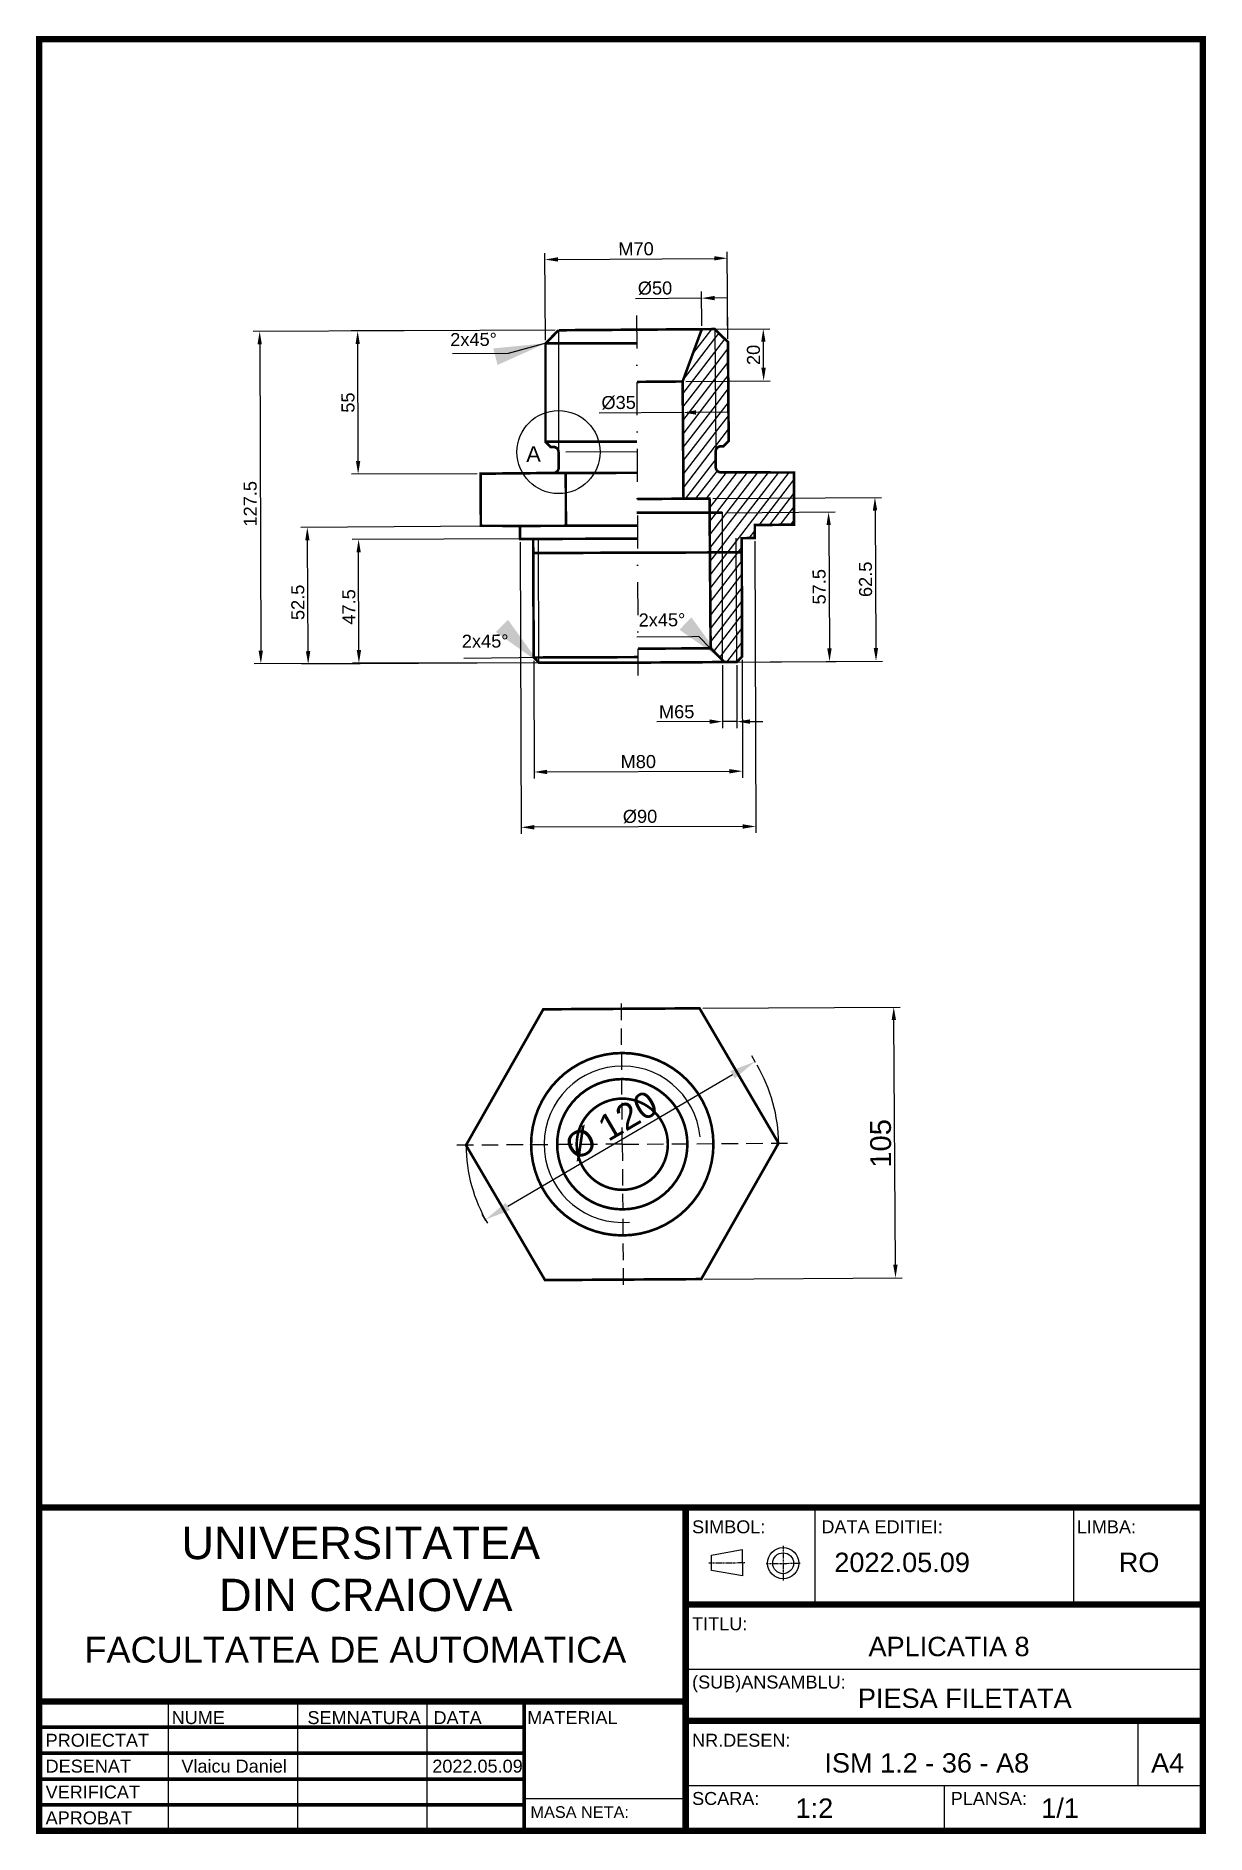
# Model space of a CAD drawing. Header units: millimetres. Extents: x -24 to 201, y -57 to 288.
import ezdxf

# ---------------------------------------------------------------- set-up
doc = ezdxf.new("R2010")
doc.units = ezdxf.units.MM
doc.header["$LTSCALE"] = 0.5
for name, pattern in [('ACAD_ISO04W100', [30, 24, -3, 0, -3]), ('DASHDOT', [25.4, 12.7, -6.35, 0, -6.35]), ('HIDDEN', [9.525, 6.35, -3.175])]:
    doc.linetypes.add(name, pattern=pattern)
for name, color, linetype in [('strat-AXA', 1, 'DASHDOT'), ('strat-CONTUR', 7, 'Continuous'), ('strat-COTE', 5, 'Continuous')]:
    doc.layers.add(name, color=color, linetype=linetype)
doc.styles.get("Standard").update_dxf_attribs({"font": 'arial.ttf'})
doc.styles.add('style1', font='arial.ttf')
doc.dimstyles.new('Annotative', dxfattribs={"dimscale": 0, "dimtxt": 2.5, "dimasz": 2.5, "dimexe": 1.25, "dimexo": 0.625, "dimtad": 1, "dimtxsty": 'Standard', "dimcen": 2.5, "dimadec": 0, "dimazin": 0, "dimtfac": 1, "dimtmove": 0, "dimatfit": 3, "dimfxl": 1, "dimarcsym": 0})
doc.dimstyles.new('ISO-25', dxfattribs={"dimtxt": 2.5, "dimasz": 2.5, "dimexe": 1.25, "dimexo": 0.625, "dimtad": 1, "dimtxsty": 'Standard', "dimcen": 2.5, "dimadec": 0, "dimazin": 0, "dimtfac": 1, "dimtmove": 0, "dimatfit": 3, "dimfxl": 1, "dimarcsym": 0})
doc.dimstyles.new('STIL 1', dxfattribs={"dimtxt": 10, "dimasz": 10, "dimexe": 1.25, "dimexo": 0.625, "dimgap": 2, "dimtad": 1, "dimtxsty": 'Standard', "dimblk": 'OBLIQUE', "dimcen": 2.5, "dimadec": 0, "dimazin": 0, "dimtfac": 1, "dimtmove": 0, "dimatfit": 3, "dimfxl": 1, "dimarcsym": 0})

# ---------------------------------------------------------------- blocks, each defined once
blk = doc.blocks.new('*D8')
at = {"layer": 'Defpoints', "color": 0, "transparency": 16777216}
for p in [(114.43, 90.13), (62.26, 60.49), (62.66, 59.8)]:
    blk.add_point(p, dxfattribs=at)
at = {"layer": 'strat-COTE', "color": 0, "lineweight": -2, "transparency": 16777216}
for p, q in [((114.11, 90.67), (113.4, 91.9)), ((109.71, 88.29), (66.57, 63.01)), ((62.35, 60.34), (61.63, 61.56))]:
    blk.add_line(p, q, dxfattribs=at)
at = {"layer": 'strat-COTE', "color": 0, "transparency": 16777216}
for points in [[(109.29, 89.01), (110.14, 87.57), (114.03, 90.82)], [(66.15, 63.73), (67, 62.3), (62.26, 60.49)]]:
    blk.add_solid(points, dxfattribs=at)
at = {"layer": 'strat-COTE', "color": 0, "transparency": 16777216, "insert": (86.47, 78.52), "char_height": 5, "attachment_point": 5, "rotation": 30.3687}
blk.add_mtext('Ø 120', dxfattribs=at)
blk = doc.blocks.new('*D9')
at = {"layer": 'Defpoints', "color": 0, "transparency": 16777216}
for p in [(108.71, 244.97), (73.81, 228.63), (108.83, 228.89)]:
    blk.add_point(p, dxfattribs=at)
at = {"layer": 'strat-CONTUR', "color": 0, "lineweight": -2, "transparency": 16777216}
for p, q in [((73.81, 229.26), (73.68, 245.97)), ((108.83, 229.51), (108.7, 246.22)), ((76.19, 244.73), (106.21, 244.95))]:
    blk.add_line(p, q, dxfattribs=at)
at = {"layer": 'strat-CONTUR', "color": 0, "transparency": 16777216}
for points in [[(76.19, 245.15), (76.2, 244.32), (73.69, 244.72)], [(106.21, 245.37), (106.22, 244.54), (108.71, 244.97)]]:
    blk.add_solid(points, dxfattribs=at)
at = {"layer": 'strat-CONTUR', "color": 0, "transparency": 16777216, "insert": (91.19, 246.75), "char_height": 2.5, "attachment_point": 5, "rotation": 0.4189}
blk.add_mtext('M70', dxfattribs=at)
blk = doc.blocks.new('*D10')
at = {"layer": 'Defpoints', "color": 0, "transparency": 16777216}
for p in [(100.06, 231.32), (115.61, 231.44), (100.13, 221.32)]:
    blk.add_point(p, dxfattribs=at)
at = {"layer": 'strat-CONTUR', "color": 0, "lineweight": -2, "transparency": 16777216}
for p, q in [((100.69, 231.33), (116.86, 231.45)), ((115.67, 223.94), (115.63, 228.94)), ((100.76, 221.33), (116.94, 221.45))]:
    blk.add_line(p, q, dxfattribs=at)
at = {"layer": 'strat-CONTUR', "color": 0, "transparency": 16777216}
for points in [[(116.05, 228.94), (115.22, 228.93), (115.61, 231.44)], [(116.09, 223.94), (115.25, 223.94), (115.69, 221.44)]]:
    blk.add_solid(points, dxfattribs=at)
at = {"layer": 'strat-CONTUR', "color": 0, "transparency": 16777216, "insert": (113.75, 226.42), "char_height": 2.5, "attachment_point": 5, "rotation": 90.419}
blk.add_mtext('20', dxfattribs=at)
blk = doc.blocks.new('*D11')
at = {"layer": 'Defpoints', "color": 0, "transparency": 16777216}
for p in [(105.3, 198.86), (105.5, 167.47, -1), (137.26, 167.67)]:
    blk.add_point(p, dxfattribs=at)
at = {"layer": 'strat-CONTUR', "color": 0, "lineweight": -2, "transparency": 16777216}
for p, q in [((105.92, 198.87), (138.3, 199.07)), ((137.07, 196.57), (137.24, 170.17)), ((106.12, 167.47), (138.51, 167.68))]:
    blk.add_line(p, q, dxfattribs=at)
at = {"layer": 'strat-CONTUR', "color": 0, "transparency": 16777216}
for points in [[(136.65, 196.56), (137.49, 196.57), (137.05, 199.07)], [(136.82, 170.17), (137.66, 170.17), (137.26, 167.67)]]:
    blk.add_solid(points, dxfattribs=at)
at = {"layer": 'strat-CONTUR', "color": 0, "transparency": 16777216, "insert": (135.25, 183.36), "char_height": 2.5, "attachment_point": 5, "rotation": 90.3687}
blk.add_mtext('62.5', dxfattribs=at)
blk = doc.blocks.new('*D12')
at = {"layer": 'Defpoints', "color": 0, "transparency": 16777216}
for p in [(107.78, 196.14), (107.96, 167.48, -1), (128.34, 167.61)]:
    blk.add_point(p, dxfattribs=at)
at = {"layer": 'strat-CONTUR', "color": 0, "lineweight": -2, "transparency": 16777216}
for p, q in [((108.4, 196.14), (129.4, 196.28)), ((128.17, 193.77), (128.32, 170.11)), ((108.59, 167.49), (129.59, 167.62))]:
    blk.add_line(p, q, dxfattribs=at)
at = {"layer": 'strat-CONTUR', "color": 0, "transparency": 16777216}
for points in [[(127.75, 193.77), (128.58, 193.77), (128.15, 196.27)], [(127.9, 170.11), (128.74, 170.12), (128.34, 167.61)]]:
    blk.add_solid(points, dxfattribs=at)
at = {"layer": 'strat-CONTUR', "color": 0, "transparency": 16777216, "insert": (126.35, 181.93), "char_height": 2.5, "attachment_point": 5, "rotation": 90.3687}
blk.add_mtext('57.5', dxfattribs=at)
blk = doc.blocks.new('*D13')
at = {"layer": 'Defpoints', "color": 0, "transparency": 16777216}
for p in [(68.94, 191.11, -1), (113.98, 191.27, -1), (69.14, 135.77)]:
    blk.add_point(p, dxfattribs=at)
at = {"layer": 'strat-CONTUR', "color": 0, "lineweight": -2, "transparency": 16777216}
for p, q in [((68.94, 190.48), (69.15, 134.52)), ((113.98, 190.65), (114.19, 134.69)), ((111.68, 135.93), (71.64, 135.78))]:
    blk.add_line(p, q, dxfattribs=at)
at = {"layer": 'strat-CONTUR', "color": 0, "transparency": 16777216}
for points in [[(71.64, 136.2), (71.64, 135.36), (69.14, 135.77)], [(111.68, 136.35), (111.69, 135.51), (114.18, 135.94)]]:
    blk.add_solid(points, dxfattribs=at)
at = {"layer": 'strat-CONTUR', "color": 0, "transparency": 16777216, "insert": (91.96, 137.83), "char_height": 2.5, "attachment_point": 5, "rotation": 0.2118}
blk.add_mtext('Ø90', dxfattribs=at)
blk = doc.blocks.new('*D14')
at = {"layer": 'Defpoints', "color": 0, "transparency": 16777216}
for p in [(71.54, 168.36, -1), (111.54, 168.51, -1), (111.63, 146.54)]:
    blk.add_point(p, dxfattribs=at)
at = {"layer": 'strat-CONTUR', "color": 0, "lineweight": -2, "transparency": 16777216}
for p, q in [((71.54, 167.73), (71.63, 145.14)), ((111.55, 167.88), (111.63, 145.29)), ((74.12, 146.4), (109.13, 146.53))]:
    blk.add_line(p, q, dxfattribs=at)
at = {"layer": 'strat-CONTUR', "color": 0, "transparency": 16777216}
for points in [[(74.12, 146.82), (74.13, 145.98), (71.62, 146.39)], [(109.12, 146.95), (109.13, 146.11), (111.63, 146.54)]]:
    blk.add_solid(points, dxfattribs=at)
at = {"layer": 'strat-CONTUR', "color": 0, "transparency": 16777216, "insert": (91.62, 148.37), "char_height": 2.5, "attachment_point": 5, "rotation": 0.2118}
blk.add_mtext('M80', dxfattribs=at)
blk = doc.blocks.new('*D15')
at = {"layer": 'Defpoints', "color": 0, "transparency": 16777216}
for p in [(107.8, 167.5, -1), (110.55, 167.5, -1), (107.81, 156.05)]:
    blk.add_point(p, dxfattribs=at)
at = {"layer": 'strat-CONTUR', "color": 0, "lineweight": -2, "transparency": 16777216}
for p, q in [((107.8, 166.87), (107.81, 154.8)), ((110.55, 166.87), (110.56, 154.81)), ((105.31, 156.05), (95.17, 156.04)), ((110.56, 156.06), (107.81, 156.05)), ((113.06, 156.06), (115.56, 156.06))]:
    blk.add_line(p, q, dxfattribs=at)
at = {"layer": 'strat-CONTUR', "color": 0, "transparency": 16777216}
for points in [[(105.31, 156.47), (105.31, 155.63), (107.81, 156.05)], [(113.06, 156.48), (113.06, 155.64), (110.56, 156.06)]]:
    blk.add_solid(points, dxfattribs=at)
at = {"layer": 'strat-CONTUR', "color": 0, "transparency": 16777216, "insert": (98.99, 157.94), "char_height": 2.5, "attachment_point": 5, "rotation": 0.0717}
blk.add_mtext('M65', dxfattribs=at)
blk = doc.blocks.new('*D16')
at = {"layer": 'Defpoints', "color": 0, "transparency": 16777216}
for p in [(76.31, 231.15), (19.16, 167.15), (76.54, 167.36, -1)]:
    blk.add_point(p, dxfattribs=at)
at = {"layer": 'strat-CONTUR', "color": 0, "lineweight": -2, "transparency": 16777216}
for p, q in [((75.69, 231.15), (17.68, 230.94)), ((18.94, 228.44), (19.15, 169.65)), ((75.92, 167.36), (17.91, 167.15))]:
    blk.add_line(p, q, dxfattribs=at)
at = {"layer": 'strat-CONTUR', "color": 0, "transparency": 16777216}
for points in [[(18.52, 228.44), (19.35, 228.44), (18.93, 230.94)], [(18.73, 169.65), (19.56, 169.66), (19.16, 167.15)]]:
    blk.add_solid(points, dxfattribs=at)
at = {"layer": 'strat-CONTUR', "color": 0, "transparency": 16777216, "insert": (17.14, 197.85), "char_height": 2.5, "attachment_point": 5, "rotation": 90.2069}
blk.add_mtext('127.5', dxfattribs=at)
blk = doc.blocks.new('*D17')
at = {"layer": 'Defpoints', "color": 0, "transparency": 16777216}
for p in [(28.08, 193.33), (72.22, 193.61, -1), (72.55, 167.36, -1)]:
    blk.add_point(p, dxfattribs=at)
at = {"layer": 'strat-CONTUR', "color": 0, "lineweight": -2, "transparency": 16777216}
for p, q in [((71.59, 193.61), (26.83, 193.32)), ((28.23, 169.57), (28.09, 190.83)), ((71.92, 167.35), (27, 167.06))]:
    blk.add_line(p, q, dxfattribs=at)
at = {"layer": 'strat-CONTUR', "color": 0, "transparency": 16777216}
for points in [[(27.68, 190.83), (28.51, 190.83), (28.08, 193.33)], [(27.81, 169.57), (28.65, 169.58), (28.25, 167.07)]]:
    blk.add_solid(points, dxfattribs=at)
at = {"layer": 'strat-CONTUR', "color": 0, "transparency": 16777216, "insert": (26.27, 178.94), "char_height": 2.5, "attachment_point": 5, "rotation": 90.3687}
blk.add_mtext('52.5', dxfattribs=at)
blk = doc.blocks.new('*D18')
at = {"layer": 'Defpoints', "color": 0, "transparency": 16777216}
for p in [(37.93, 191.02), (72.48, 191.11, -1), (72.55, 167.36)]:
    blk.add_point(p, dxfattribs=at)
at = {"layer": 'strat-CONTUR', "color": 0, "lineweight": -2, "transparency": 16777216}
for p, q in [((71.86, 191.11), (36.68, 191.02)), ((37.98, 169.77), (37.93, 188.52)), ((71.92, 167.36), (36.74, 167.26))]:
    blk.add_line(p, q, dxfattribs=at)
at = {"layer": 'strat-CONTUR', "color": 0, "transparency": 16777216}
for points in [[(37.52, 188.52), (38.35, 188.52), (37.93, 191.02)], [(37.57, 169.77), (38.4, 169.77), (37.99, 167.27)]]:
    blk.add_solid(points, dxfattribs=at)
at = {"layer": 'strat-CONTUR', "color": 0, "transparency": 16777216, "insert": (36.07, 178.06), "char_height": 2.5, "attachment_point": 5, "rotation": 90.1507}
blk.add_mtext('47.5', dxfattribs=at)
blk = doc.blocks.new('*D20')
at = {"layer": 'Defpoints', "color": 0, "transparency": 16777216}
for p in [(37.74, 231.01), (61.24, 231.1), (61.34, 203.63)]:
    blk.add_point(p, dxfattribs=at)
at = {"layer": 'strat-CONTUR', "color": 0, "lineweight": -2, "transparency": 16777216}
for p, q in [((60.61, 231.09), (36.49, 231.01)), ((37.83, 206.04), (37.75, 228.51)), ((60.71, 203.63), (36.59, 203.54))]:
    blk.add_line(p, q, dxfattribs=at)
at = {"layer": 'strat-CONTUR', "color": 0, "transparency": 16777216}
for points in [[(37.34, 228.51), (38.17, 228.51), (37.74, 231.01)], [(37.42, 206.04), (38.25, 206.05), (37.84, 203.54)]]:
    blk.add_solid(points, dxfattribs=at)
at = {"layer": 'strat-CONTUR', "color": 0, "transparency": 16777216, "insert": (35.9, 217.27), "char_height": 2.5, "attachment_point": 5, "rotation": 90.2069}
blk.add_mtext('55', dxfattribs=at)
blk = doc.blocks.new('*D22')
at = {"layer": 'Defpoints', "color": 0, "transparency": 16777216}
for p in [(108.73, 237.34), (103.81, 231.35), (108.77, 231.39, -1)]:
    blk.add_point(p, dxfattribs=at)
at = {"layer": 'strat-CONTUR', "color": 0, "lineweight": -2, "transparency": 16777216}
for p, q in [((103.81, 231.98), (103.76, 238.56)), ((108.77, 232.01), (108.72, 238.59)), ((103.77, 237.31), (91.07, 237.21)), ((108.73, 237.34), (106.27, 237.33))]:
    blk.add_line(p, q, dxfattribs=at)
at = {"layer": 'strat-CONTUR', "color": 0, "transparency": 16777216}
blk.add_solid([(106.26, 237.74), (106.27, 236.91), (103.77, 237.31)], dxfattribs=at)
at = {"layer": 'strat-CONTUR', "color": 0, "transparency": 16777216, "insert": (94.83, 239.21), "char_height": 2.5, "attachment_point": 5, "rotation": 0.419}
blk.add_mtext('Ø50', dxfattribs=at)
blk = doc.blocks.new('_None')
blk = doc.blocks.new('*D24')
at = {"layer": 'Defpoints', "color": 0, "transparency": 16777216}
for p in [(100.13, 221.32, -1), (108.85, 221.39, -1), (108.89, 215.42)]:
    blk.add_point(p, dxfattribs=at)
at = {"layer": 'strat-CONTUR', "color": 0, "lineweight": -2, "transparency": 16777216}
for p, q in [((100.14, 220.7), (100.19, 214.11)), ((108.85, 220.76), (108.9, 214.17)), ((100.18, 215.36), (84.08, 215.24)), ((108.89, 215.42), (102.68, 215.38))]:
    blk.add_line(p, q, dxfattribs=at)
at = {"layer": 'strat-CONTUR', "color": 0, "transparency": 16777216}
blk.add_solid([(102.67, 215.79), (102.68, 214.96), (100.18, 215.36)], dxfattribs=at)
at = {"layer": 'strat-CONTUR', "color": 0, "transparency": 16777216, "insert": (87.85, 217.24), "char_height": 2.5, "attachment_point": 5, "rotation": 0.419}
blk.add_mtext('Ø35', dxfattribs=at)
blk = doc.blocks.new('*D25')
at = {"layer": 'Defpoints', "color": 0, "transparency": 16777216}
for p in [(103.38, 101.04), (140.66, 101.28), (103.71, 49.08)]:
    blk.add_point(p, dxfattribs=at)
at = {"layer": 'strat-CONTUR', "color": 0, "lineweight": -2, "transparency": 16777216}
for p, q in [((104, 101.05), (141.91, 101.29)), ((140.98, 51.82), (140.68, 98.78)), ((104.34, 49.09), (142.25, 49.33))]:
    blk.add_line(p, q, dxfattribs=at)
at = {"layer": 'strat-CONTUR', "color": 0, "transparency": 16777216}
for points in [[(140.26, 98.78), (141.1, 98.79), (140.66, 101.28)], [(140.57, 51.82), (141.4, 51.83), (141, 49.32)]]:
    blk.add_solid(points, dxfattribs=at)
at = {"layer": 'strat-CONTUR', "color": 0, "transparency": 16777216, "insert": (138.17, 75.12), "char_height": 4, "attachment_point": 5, "rotation": 90.3687}
blk.add_mtext('105', dxfattribs=at)
blk = doc.blocks.new('simbol 2')
at = {"linetype": 'ACAD_ISO04W100', "ltscale": 0.03}
for p, q in [((-3.24, 0), (3.24, 0)), ((-0.01, 3.34), (-0.01, -3.34))]:
    blk.add_line(p, q, dxfattribs=at)
at = {"linetype": 'Continuous', "ltscale": 0.03}
for radius in [3, 2]:
    blk.add_circle((-0.01, 0.02), radius, dxfattribs=at)
blk = doc.blocks.new('simbol 1')
at = {"linetype": 'ACAD_ISO04W100', "ltscale": 0.03}
blk.add_line((-3.45, 0), (3.45, 0), dxfattribs=at)
blk.add_lwpolyline([(-2.94, -1.5), (-2.94, 1.5), (2.96, 2.5), (2.96, -2.5)], close=True)
blk = doc.blocks.new('_Oblique')
at = {"color": 0, "linetype": 'ByBlock', "lineweight": -2}
blk.add_line((-0.5, -0.5), (0.5, 0.5), dxfattribs=at)

msp = doc.modelspace()

# ---------------------------------------------------------------- hatches: boundary and pattern name
at = {"layer": 'strat-CONTUR'}
h = msp.add_hatch(dxfattribs=at)
h.set_pattern_fill('ANSI31', color=256, scale=2.482167, angle=7)
h.set_pattern_definition([(52.419, (142.9975, 164.091), (-6.24553, 4.80641), [])])
h.paths.add_polyline_path([(147.01, 148.604), (153.215, 148.647), (153.26, 154.853), (171.876, 155.049), (171.858, 179.87), (137.098, 179.953, -0.413092), (134.622, 182.432), (134.611, 189.886, -0.4144408), (137.091, 192.372), (138.331, 192.372), (140.794, 194.856), (140.432, 242.016), (134.179, 248.176), (59.715, 247.631), (53.508, 241.381), (53.495, 194.533), (55.977, 192.068), (57.216, 192.076, -0.4144408), (59.715, 189.609), (59.759, 182.155, -0.413092), (57.301, 179.658), (22.543, 179.318), (22.709, 154.497), (41.325, 154.439), (41.416, 148.234), (47.621, 148.237), (47.879, 91.768), (50.373, 89.288), (97.534, 89.333), (144.694, 89.637), (147.169, 92.135)], flags=17)
h.paths.add_polyline_path([(171.858, 179.87), (171.876, 155.049), (153.26, 154.853), (153.215, 148.647), (147.01, 148.604), (147.169, 92.135), (144.694, 89.637), (97.534, 89.333), (50.373, 89.288), (47.879, 91.768), (47.621, 148.237), (41.416, 148.234), (41.325, 154.439), (22.709, 154.497), (22.543, 179.318), (57.301, 179.658, 0.413092), (59.759, 182.155), (59.715, 189.609, 0.4144408), (57.216, 192.076), (55.977, 192.068), (53.495, 194.533), (53.508, 241.381), (59.715, 247.631), (134.179, 248.176), (140.432, 242.016), (140.794, 194.856), (138.331, 192.372), (137.091, 192.372, 0.4144408), (134.611, 189.886), (134.622, 182.432, 0.413092), (137.098, 179.953)])
h.paths.add_polyline_path([(120.436, -5.811), (119.195, -5.811, -0.4142136), (117.954, -7.053), (117.954, -8.294, 0.4142136)])
h.paths.add_polyline_path([(118.367, -34.226), (175.795, -34.226), (175.795, -28.45), (118.367, -28.45)], flags=9)
h.paths.add_polyline_path([(3.275, -46.286), (70.074, -46.286), (70.074, -42.484), (3.275, -42.484)], flags=9)
h.paths.add_polyline_path([(168.01, -55.324), (177.166, -55.324), (177.166, -49.549), (168.01, -49.549)], flags=9)
h.paths.add_polyline_path([(120.877, -55.233), (129.977, -55.233), (129.977, -49.625), (120.877, -49.625)], flags=9)
h.paths.add_polyline_path([(189.133, -46.541), (197.364, -46.541), (197.364, -40.956), (189.133, -40.956)], flags=9)
h.paths.add_polyline_path([(104.714, -46.637), (163.587, -46.637), (163.587, -40.858), (104.714, -40.858)], flags=9)
h.paths.add_polyline_path([(105.956, -24.297), (167.715, -24.297), (167.715, -18.522), (105.956, -18.522)], flags=9)
h.paths.add_polyline_path([(182.903, -8.164), (192.631, -8.164), (192.631, -2.384), (182.903, -2.384)], flags=9)
h.paths.add_polyline_path([(128.308, -8.151), (156.241, -8.151), (156.241, -2.448), (128.308, -2.448)], flags=9)
h.paths.add_polyline_path([(150.956, -52.5), (166.887, -52.5), (166.887, -48.65), (150.956, -48.65)], flags=9)
h.paths.add_polyline_path([(101.313, -52.5), (115.506, -52.5), (115.506, -48.65), (101.313, -48.65)], flags=9)
h.paths.add_polyline_path([(101.313, -41.33), (121.478, -41.33), (121.478, -37.48), (101.313, -37.48)], flags=9)
h.paths.add_polyline_path([(101.141, -31.02), (132.248, -31.02), (132.248, -26.138), (101.141, -26.138)], flags=9)
h.paths.add_polyline_path([(101.323, -18.98), (113.181, -18.98), (113.181, -15.193), (101.323, -15.193)], flags=9)
h.paths.add_polyline_path([(175.178, -0.311), (187.789, -0.311), (187.789, 3.412), (175.178, 3.412)], flags=9)
h.paths.add_polyline_path([(126.155, -0.313), (150.71, -0.313), (150.71, 3.413), (126.155, 3.413)], flags=9)
h.paths.add_polyline_path([(101.312, -0.375), (116.663, -0.375), (116.663, 3.478), (101.312, 3.478)], flags=9)
h.paths.add_polyline_path([(70.35, -54.914), (90.407, -54.914), (90.407, -51.448), (70.35, -51.448)], flags=9)
h.paths.add_polyline_path([(-22.801, -56.224), (-4.941, -56.224), (-4.941, -52.371), (-22.801, -52.371)], flags=9)
h.paths.add_polyline_path([(-22.796, -51.259), (-3.402, -51.259), (-3.402, -47.409), (-22.796, -47.409)], flags=9)
h.paths.add_polyline_path([(-22.796, -46.294), (-5.134, -46.294), (-5.134, -42.444), (-22.796, -42.444)], flags=9)
h.paths.add_polyline_path([(-22.796, -41.331), (-1.668, -41.331), (-1.668, -37.478), (-22.796, -37.478)], flags=9)
h.paths.add_polyline_path([(69.686, -36.923), (88.269, -36.923), (88.269, -33.2), (69.686, -33.2)], flags=9)
h.paths.add_polyline_path([(51.691, -36.923), (62.185, -36.923), (62.185, -33.2), (51.691, -33.2)], flags=9)
h.paths.add_polyline_path([(27.468, -36.986), (50.527, -36.986), (50.527, -33.136), (27.468, -33.136)], flags=9)
h.paths.add_polyline_path([(1.416, -36.976), (12.888, -36.976), (12.888, -33.189), (1.416, -33.189)], flags=9)
h.paths.add_polyline_path([(-15.992, -25.881), (90.625, -25.881), (90.625, -18.175), (-15.992, -18.175)], flags=9)
h.paths.add_polyline_path([(2.303, -16.334), (69.109, -16.334), (69.109, -6.702), (2.303, -6.702)], flags=9)
h.paths.add_polyline_path([(2.305, -6.365), (74.408, -6.365), (74.408, 3.261), (2.305, 3.261)], flags=9)
h = msp.add_hatch(dxfattribs=at)
h.set_pattern_fill('ANSI31', color=3, scale=0.5, angle=7)
h.set_pattern_definition([(52.3687, (-64.372, -114.0545), (-1.257231, 0.969292), [])])
h.paths.add_polyline_path([(110.434, 191.213), (107.78, 191.206), (107.797, 167.481), (110.547, 167.499)])
h.paths.add_polyline_path([(107.78, 191.206), (105.354, 191.199), (105.508, 170.112), (107.796, 167.857)])
h.paths.add_polyline_path([(110.547, 167.499), (111.544, 168.505), (111.48, 191.216), (110.434, 191.213)])
h.paths.add_polyline_path([(113.998, 193.772), (121.497, 193.851), (121.49, 203.851), (107.486, 203.885, -0.413092), (106.489, 204.883), (106.484, 207.886), (106.311, 231.37), (103.81, 231.352), (100.134, 221.324), (100.298, 198.825), (105.298, 198.862), (105.318, 196.136), (107.776, 196.137), (107.78, 191.206), (111.48, 191.216), (111.48, 191.255), (113.979, 191.272)])
h.paths.add_polyline_path([(105.354, 191.199), (107.78, 191.206), (107.776, 196.137), (105.318, 196.136)])
h.paths.add_polyline_path([(106.485, 207.874, -0.417934), (107.484, 208.888), (107.983, 208.888), (108.975, 209.889), (108.83, 228.888), (106.311, 231.37)], flags=17)

# ---------------------------------------------------------------- linework, layer by layer
for p, q in [((125.535, 5.274), (125.535, -13.342)), ((175.178, 5.274), (175.178, -13.342)), ((100.713, -25.753), (200, -25.753)), ((1.427, -56.78), (1.427, -31.958)), ((26.248, -56.78), (26.248, -31.958)), ((51.07, -56.78), (51.07, -31.958)), ((187.589, -48.093), (187.589, -35.682)), ((100.713, -48.093), (200, -48.093)), ((150.357, -48.093), (150.357, -56.78)), ((69.686, -50.575), (100.713, -50.575))]:
    msp.add_line(p, q)
at = {"lineweight": 70}
for p, q in [((69.686, -56.78), (69.686, -31.958)), ((-23.395, -36.923), (69.686, -36.923)), ((-23.395, -41.887), (69.686, -41.887)), ((-23.395, -46.851), (69.686, -46.851)), ((-23.395, -51.816), (69.686, -51.816))]:
    msp.add_line(p, q, dxfattribs=at)
at = {"const_width": 1.241}
for points in [[(-23.395, -56.78), (200, -56.78), (200, 287), (-23.395, 287)], [(-23.395, 5.274), (100.713, 5.274), (100.713, -56.78), (-23.395, -56.78)], [(100.713, 5.274), (200, 5.274), (200, -56.78), (100.713, -56.78)], [(100.713, -13.342), (200, -13.342), (200, -35.682), (100.713, -35.682)], [(-23.395, -31.958), (100.713, -31.958), (100.713, -56.78), (-23.395, -56.78)]]:
    msp.add_lwpolyline(points, close=True, dxfattribs=at)
for points in [[(-23.395, -56.78), (200, -56.78), (200, 5.274), (-23.395, 5.274), (-23.395, -56.78)], [(100.713, -56.78), (100.713, 5.274)], [(200, -13.342), (100.713, -13.342)], [(-23.395, -31.958), (100.713, -31.958)], [(200, -35.682), (100.713, -35.682)]]:
    msp.add_lwpolyline(points)
at = {"layer": 'strat-AXA'}
for p, q in [((91.301, 234.006, -1), (91.547, 167.376, -3)), ((91.547, 167.376, -3), (91.556, 164.882, -1))]:
    msp.add_line(p, q, dxfattribs=at)
at = {"layer": 'strat-CONTUR'}
for p, q in [((106.311, 231.37, -3), (106.484, 207.886, -3)), ((76.311, 231.15, -3), (76.311, 207.775, -3)), ((91.398, 207.794, -1.787), (77.692, 207.777, -2.889)), ((107.797, 167.495, -3), (107.776, 196.23, -3)), ((72.547, 167.358, -3), (72.485, 191.11, -3)), ((110.547, 167.499, -3), (110.434, 191.25, -3))]:
    msp.add_line(p, q, dxfattribs=at)
at = {"layer": 'strat-CONTUR', "color": 1, "linetype": 'HIDDEN'}
for q in [(88.363, 103.466, -2), (56.048, 74.757, -2), (121.046, 75.176, -2), (88.73, 46.467, -2)]:
    msp.add_line((88.547, 74.966, -2), q, dxfattribs=at)
at = {"layer": 'strat-CONTUR', "color": 0, "const_width": 0.5, "elevation": -3}
msp.add_lwpolyline([(76.311, 231.15), (73.81, 228.632), (73.805, 209.759), (74.805, 208.765), (75.304, 208.769, -0.4144408), (76.311, 207.775), (76.329, 204.772, -0.413092), (75.338, 203.766), (61.335, 203.629), (61.402, 193.629), (68.902, 193.606), (68.939, 191.106), (71.439, 191.107), (71.543, 168.357), (72.547, 167.358), (91.547, 167.376), (110.547, 167.499), (111.544, 168.505), (111.48, 191.255), (113.979, 191.272), (113.998, 193.772), (121.497, 193.851), (121.49, 203.851), (107.486, 203.885, -0.413092), (106.489, 204.883), (106.484, 207.886, -0.4144408), (107.484, 208.888), (107.983, 208.888), (108.975, 209.889), (108.83, 228.888), (106.311, 231.37), (76.311, 231.15)], format="xyb", dxfattribs=at)
at = {"layer": 'strat-CONTUR', "color": 0, "elevation": -3}
msp.add_lwpolyline([(103.81, 231.352, 0.5, 0.5, 0), (103.81, 231.352, 0.5, 0.5, 0), (103.81, 231.352, 0.5, 0.5, 0), (103.81, 231.352, 0.5, 0.5, 0), (100.134, 221.324, 0.5, 0.5, 0), (100.298, 198.825, 0.5, 0.5, 0), (105.298, 198.862, 0.5, 0.5, 0), (105.508, 170.112, 0.5, 0.5, 0), (108.026, 167.631, 0, 0, 0)], format="xyseb", dxfattribs=at)
at = {"layer": 'strat-CONTUR', "color": 0, "const_width": 0.5, "elevation": -3}
for points in [[(73.81, 228.632), (91.32, 228.642)], [(100.134, 221.324), (91.348, 221.243)], [(73.805, 209.759), (91.39, 209.786)], [(75.338, 203.766), (91.412, 203.793)], [(77.698, 203.77), (77.725, 193.629)], [(68.902, 193.606), (91.45, 193.665)], [(91.337, 196.126), (107.776, 196.137)], [(71.439, 191.107), (91.459, 191.16)], [(71.451, 188.401), (91.469, 188.473)], [(105.508, 170.112), (91.537, 170.058)], [(71.543, 168.357), (91.543, 168.43)]]:
    msp.add_lwpolyline(points, dxfattribs=at)
at = {"layer": 'strat-CONTUR', "const_width": 0.5, "elevation": -3}
msp.add_lwpolyline([(100.298, 198.825), (91.431, 198.764)], dxfattribs=at)
at = {"layer": 'strat-CONTUR', "linetype": 'HIDDEN', "const_width": 0.5, "elevation": -3}
msp.add_lwpolyline([(91.469, 188.473), (111.487, 188.53)], dxfattribs=at)
at = {"layer": 'strat-CONTUR', "const_width": 0.5, "elevation": -2}
msp.add_lwpolyline([(73.38, 100.85), (58.547, 74.773), (73.714, 48.89), (103.714, 49.083), (118.546, 75.159), (103.379, 101.043)], close=True, dxfattribs=at)
for points in [[(71.047, 74.966, 1), (106.047, 74.966, 1)], [(76.047, 74.966, 1), (101.047, 74.966, 1)], [(79.797, 74.966, 1), (97.297, 74.966, 1)]]:
    msp.add_lwpolyline(points, format="xyb", close=True, dxfattribs=at)
at = {"layer": 'strat-CONTUR', "color": 5}
msp.add_circle((76.311, 207.775, -1), 7.977, dxfattribs=at)
at = {"layer": 'strat-CONTUR'}
msp.add_arc((88.547, 74.966, -2), 15, 5.36872, 275.36872, dxfattribs=at)
at = {"layer": 'strat-CONTUR', "color": 5}
for start, end in [(0.36872, 30.36872), (180.36872, 210.36872)]:
    msp.add_arc((88.547, 74.966, -2), 30, start, end, dxfattribs=at)

# ---------------------------------------------------------------- block references
at = {"rotation": 0.3687152364489529}
for name, p in [('simbol 1', (108.638, -5.343)), ('simbol 2', (119.441, -5.462))]:
    msp.add_blockref(name, p, dxfattribs=at)

# ---------------------------------------------------------------- texts
at = {"style": 'style1'}
for s, height, p in [('UNIVERSITATEA', 6.20542, (3.909, -4.655)), ('SIMBOL:', 2.4822, (101.954, 0.31)), ('DATA EDITIEI:', 2.48217, (126.776, 0.31)), ('LIMBA:', 2.4822, (175.799, 0.31)), ('2022.05.09', 3.7233, (129.258, -7.137)), ('RO', 3.7233, (183.866, -7.137)), ('   DIN CRAIOVA', 6.20542, (3.909, -14.623)), ('TITLU:', 2.4822, (101.954, -18.307)), ('FACULTATEA DE AUTOMATICA', 4.96433, (-14.707, -24.512)), ('                    APLICATIA 8', 3.72325, (106.919, -23.271)), ('(SUB)ANSAMBLU:', 2.48217, (101.954, -29.476)), ('          PIESA FILETATA', 3.72325, (119.33, -33.2)), ('NUME', 2.4822, (2.047, -36.302)), ('SEMNATURA', 2.4822, (28.11, -36.302)), ('DATA', 2.4822, (52.311, -36.302)), ('MATERIAL', 2.4822, (70.307, -36.302)), ('PROIECTAT', 2.4822, (-22.154, -40.646)), ('NR.DESEN:', 2.4822, (101.954, -40.646)), ('DESENAT', 2.4822, (-22.154, -45.61)), ('Vlaicu Daniel                             2022.05.09', 2.48217, (3.909, -45.61)), ('               ISM 1.2 - 36 - A8', 3.72325, (105.678, -45.61)), ('A4', 3.7233, (190.071, -45.61)), ('VERIFICAT', 2.4822, (-22.154, -50.575)), ('SCARA:', 2.4822, (101.954, -51.816)), ('1:2', 3.7233, (121.812, -54.298)), ('PLANSA:', 2.4822, (151.598, -51.816)), ('1/1', 3.7233, (168.973, -54.298)), ('APROBAT', 2.4822, (-22.154, -55.539)), ('MASA NETA:', 2.234, (70.927, -54.298))]:
    msp.add_text(s, height=height, dxfattribs=at).set_placement(p)
at = {"layer": 'strat-CONTUR', "color": 5, "style": 'style1'}
msp.add_text('A', height=3, rotation=0.36872, dxfattribs=at).set_placement((70.122, 205.889))
at = {"layer": 'strat-COTE', "char_height": 2.5, "attachment_point": 9, "rotation": 0.36872}
for s, insert in [('2x45%%D', (64.491, 228.133)), ('2x45%%d', (100.659, 174.318, -1)), ('2x45%%d', (66.723, 170.25))]:
    msp.add_mtext(s, dxfattribs=dict(at, insert=insert))

# ---------------------------------------------------------------- dimensions: what is measured, and where the dimension line sits
at = {"layer": 'strat-CONTUR', "color": 5}
for p1, p2, distance, text, picture, middle in [((73.81, 228.632, -1), (108.83, 228.888, -1), 16.084, 'M70', '*D9', (91.188, 246.745, -1)), ((61.335, 203.629), (61.236, 231.096), 23.493, '55', '*D20', (35.897, 217.271)), ((71.543, 168.357, -1), (111.544, 168.505, -1), -21.967, 'M80', '*D14', (91.617, 148.365)), ((110.547, 167.499, -1), (107.797, 167.495, -1), 11.443, 'M65', '*D15', (98.986, 157.943))]:
    dim = msp.add_aligned_dim(p1=p1, p2=p2, distance=distance, text=text, dimstyle='ISO-25', dxfattribs=at)
    dim.commit()
    dim.dimension.update_dxf_attribs({"geometry": picture, "text_midpoint": middle})
for base, p1, p2, angle, text, override, picture, middle, dimtype in [((108.731, 237.343), (103.81, 231.352), (108.775, 231.388, -1), 0.41897, 'Ø50', {"dimblk2": 'None', "dimsah": 1}, '*D22', (94.846, 237.242), 161), ((108.891, 215.421), (100.134, 221.324, -1), (108.848, 221.388, -1), 0.41897, 'Ø35', {"dimblk2": 'None', "dimsah": 1}, '*D24', (87.861, 215.267), 161), ((140.665, 101.283), (103.714, 49.083), (103.379, 101.043), 90.36872, '105', {"dimtxt": 4}, '*D25', (140.833, 75.141), 160)]:
    dim = msp.add_linear_dim(base=base, p1=p1, p2=p2, angle=angle, text=text, dimstyle='ISO-25', override=override, dxfattribs=at)
    dim.commit()
    dim.dimension.update_dxf_attribs({"geometry": picture, "text_midpoint": middle, "dimtype": dimtype})
dim = msp.add_aligned_dim(p1=(100.134, 221.324, -1), p2=(100.06, 231.324, -1), distance=-15.554, text='20', dimstyle='ISO-25', override={"dimscale": 1, "dimtad": 4, "dimtix": 0, "dimtofl": 1, "dimtmove": 0, "dimatfit": 3}, dxfattribs=at)
dim.commit()
dim.dimension.update_dxf_attribs({"geometry": '*D10', "text_midpoint": (113.749, 226.424, -1)})
for base, p1, p2, angle, text, picture, middle, dimtype in [((19.157, 167.155), (76.311, 231.15), (76.541, 167.362, -1), 270.20689, '127.5', '*D16', (19.046, 197.858), 161), ((28.077, 193.33), (72.547, 167.358, -1), (72.218, 193.614, -1), 90.36872, '52.5', '*D17', (28.17, 178.955), 160), ((37.927, 191.019), (72.547, 167.358), (72.485, 191.11, -1), 90.15073, '47.5', '*D18', (37.961, 178.065), 161), ((69.143, 135.772), (113.979, 191.272, -1), (68.939, 191.106, -1), 180.21183, 'Ø90', '*D13', (91.963, 135.856), 161)]:
    dim = msp.add_linear_dim(base=base, p1=p1, p2=p2, angle=angle, text=text, dimstyle='ISO-25', dxfattribs=at)
    dim.commit()
    dim.dimension.update_dxf_attribs({"geometry": picture, "text_midpoint": middle, "dimtype": dimtype})
for base, p1, p2, text, picture, middle in [((137.256, 167.67), (105.298, 198.862), (105.5, 167.466, -1), '62.5', '*D11', (135.253, 183.356)), ((128.335, 167.613), (107.776, 196.137), (107.961, 167.482, -1), '57.5', '*D12', (126.347, 181.929))]:
    dim = msp.add_linear_dim(base=base, p1=p1, p2=p2, angle=90.36872, text=text, dimstyle='ISO-25', dxfattribs=at)
    dim.commit()
    dim.dimension.update_dxf_attribs({"geometry": picture, "text_midpoint": middle})
at = {"layer": 'strat-COTE', "color": 5}
dim = msp.add_aligned_dim(p1=(114.431, 90.133, -2), p2=(62.663, 59.8, -2), distance=-0.796, text='Ø 120', dimstyle='Annotative', override={"dimtxt": 5, "dimasz": 5}, dxfattribs=at)
dim.commit()
dim.dimension.update_dxf_attribs({"geometry": '*D8', "text_midpoint": (86.467, 78.516, -2)})

# ---------------------------------------------------------------- leaders
at = {"layer": 'strat-COTE', "annotation_type": 0, "has_hookline": 1, "hookline_direction": 1, "text_width": 8.636, "horizontal_direction": (0.999979, 0.006435, 0)}
for points in [[(73.856, 228.65), (66.609, 226.722)], [(107.796, 167.857, -1), (105.508, 170.112, -1), (103.228, 172.359, -1), (101.952, 172.333, -1)], [(72.547, 167.358), (71.543, 168.357), (68.736, 168.262)]]:
    msp.add_leader(points, dimstyle='STIL 1', dxfattribs=at)

doc.saveas('drawing.dxf')
